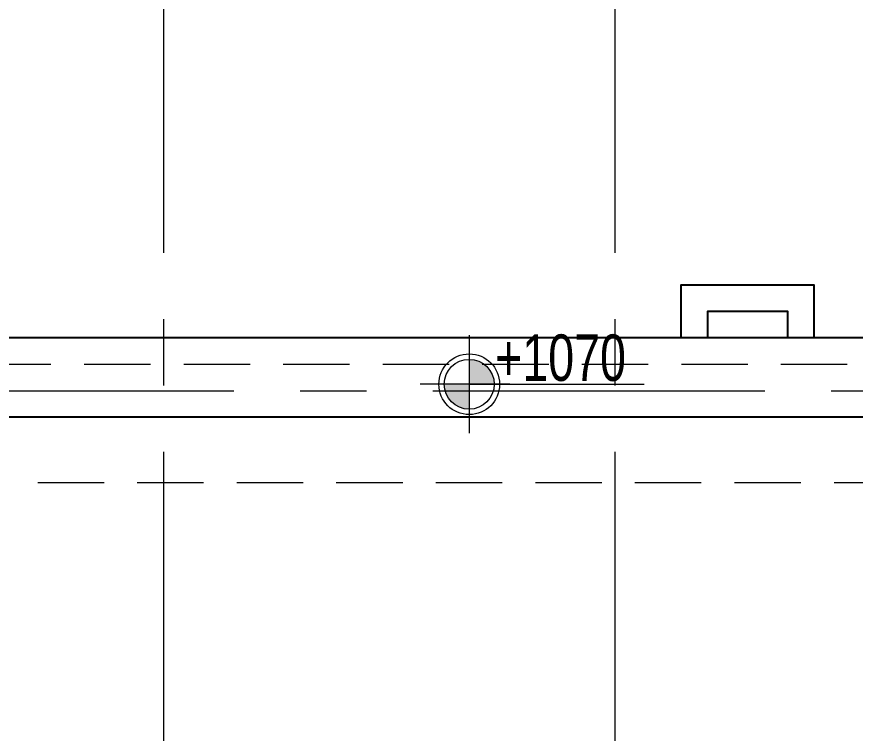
# Model space of a CAD drawing. Header units: inches. Extents: x -114 to 635, y -137 to 57.
# Drawn here: x 217.279 to 220.438, y 29.79 to 32.49 of the extents above; entities that cross this region are included whole.
import ezdxf
from ezdxf.enums import TextEntityAlignment as Align

# ---------------------------------------------------------------- set-up
doc = ezdxf.new("R2010")
doc.units = ezdxf.units.IN
doc.header["$MEASUREMENT"] = 0
doc.header["$PDMODE"] = 98
for name, pattern in [('( Hidden )', [0.375, 0.25, -0.125]), ('CENTER', [2, 1.25, -0.25, 0.25, -0.25]), ('CENTERX2', [4, 2.5, -0.5, 0.5, -0.5]), ('DASHED2', [0.375, 0.25, -0.125]), ('HIDDEN', [0.375, 0.25, -0.125])]:
    doc.linetypes.add(name, pattern=pattern)
doc.layers.get('0').update_dxf_attribs({"lineweight": 5})
doc.layers.get('Defpoints').update_dxf_attribs({"lineweight": 5})
doc.layers.add('AXIES', color=7, linetype='CENTER', lineweight=0, true_color=0x949596)
for name, color, linetype, lineweight in [('DETAILS DIMENSION', 15, 'Continuous', 5), ('E-AX', 9, '( Hidden )', 0), ('HIDDEN', 237, 'HIDDEN', 0), ('LEVEL SYMBOL', 8, 'Continuous', 5), ('ROOF LINE 2', 244, 'Continuous', 25)]:
    doc.layers.add(name, color=color, linetype=linetype, lineweight=lineweight)
doc.styles.add('002-F.FLOOR PLAN$0$xref plans$0$ATTRIBUTE', font='BKANT.TTF')
doc.styles.add('ST', font='times.ttf', dxfattribs={"width": 0.8})
doc.dimstyles.new('RASH PLAN', dxfattribs={"dimtxt": 0.15, "dimasz": 0.05, "dimexe": 0, "dimexo": 0.1, "dimgap": 0.05, "dimtad": 0, "dimdec": 0, "dimlfac": 100, "dimzin": 0, "dimdsep": 46, "dimtxsty": 'ST', "dimblk": 'OBLIQUE', "dimcen": 0.09, "dimclrd": 200, "dimclre": 6, "dimclrt": 1, "dimadec": 0, "dimazin": 0, "dimtfac": 1, "dimtdec": 0, "dimtmove": 1, "dimatfit": 3, "dimldrblk": 'OBLIQUE', "dimfxl": 0, "dimtolj": 1, "dimtzin": 0, "dimlwd": -1, "dimlwe": -1, "dimarcsym": 0})

# ---------------------------------------------------------------- blocks, each defined once
blk = doc.blocks.new('002-F.FLOOR PLAN$0$xref plans$0$LVL-PL')
h = blk.add_hatch(color=256)
h.paths.add_polyline_path([(0, 0.1233), (0, 0), (0.1233, 0, 0.414214)])
h.paths.add_polyline_path([(0, 0), (-0.1233, 0, 0.414214), (0, -0.1233)])
for p, q in [((0, 0.2424), (0, -0.2424)), ((0.2, 0), (-0.2424, 0)), ((0, 0), (0.8648, 0))]:
    blk.add_line(p, q)
for radius in [0.15, 0.1233]:
    blk.add_circle((0, 0), radius)
at = {"style": '002-F.FLOOR PLAN$0$xref plans$0$ATTRIBUTE', "width": 0.75, "flags": 12}
for tag, p in [('LEVEL', (0.517, 0.1508)), ('POSITION', (0.517, -0.1541))]:
    blk.add_attdef(tag, text='', height=0.2, dxfattribs=at).set_placement(p, align=Align.MIDDLE)
blk = doc.blocks.new('_Oblique')
at = {"color": 0, "lineweight": -2}
blk.add_line((-0.5, -0.5), (0.5, 0.5), dxfattribs=at)
blk = doc.blocks.new('*D819')
at = {"layer": 'Defpoints', "color": 0, "transparency": 16777216}
for p in [(211.7331, 30.9805), (234.032, 30.9805), (234.032, 30.7348)]:
    blk.add_point(p, dxfattribs=at)
at = {"layer": 'DETAILS DIMENSION', "color": 6, "transparency": 16777216}
for p, q in [((211.7331, 30.8805), (211.7331, 30.7348)), ((234.032, 30.8805), (234.032, 30.7348))]:
    blk.add_line(p, q, dxfattribs=at)
at = {"layer": 'DETAILS DIMENSION', "color": 200, "linetype": 'DASHED2', "transparency": 16777216}
for p, q in [((211.7331, 30.7348), (222.6604, 30.7348)), ((234.032, 30.7348), (223.1047, 30.7348))]:
    blk.add_line(p, q, dxfattribs=at)
at = {"layer": 'DETAILS DIMENSION', "color": 200, "transparency": 16777216, "xscale": 0.05, "yscale": 0.05, "zscale": 0.05, "rotation": 180}
blk.add_blockref('_Oblique', (211.7331, 30.7348), dxfattribs=at)
at = {"layer": 'DETAILS DIMENSION', "color": 200, "transparency": 16777216, "xscale": 0.05, "yscale": 0.05, "zscale": 0.05}
blk.add_blockref('_Oblique', (234.032, 30.7348), dxfattribs=at)
at = {"layer": 'DETAILS DIMENSION', "color": 1, "transparency": 16777216, "insert": (222.8825, 30.7348), "char_height": 0.15, "attachment_point": 5, "style": 'ST'}
blk.add_mtext('\\A1;2230', dxfattribs=at)
blk = doc.blocks.new('DASLASDLASLDASLASDLASLQWELQWELQWELQWELQ')
at = {"layer": 'AXIES', "linetype": 'CENTERX2', "ltscale": 0.5}
for p, q in [((31.2786, -578.2063), (31.2786, -610.1736)), ((32.9786, -578.2063), (32.9786, -610.1736)), ((20.2934, -581.9767), (52.6834, -581.9767))]:
    blk.add_line(p, q, dxfattribs=at)

msp = doc.modelspace()

# ---------------------------------------------------------------- linework, layer by layer
at = {"layer": 'HIDDEN'}
msp.add_line((211.5331, 31.1805), (234.232, 31.1805), dxfattribs=at)
at = {"layer": 'ROOF LINE 2'}
for points in [[(219.7825, 31.2805), (219.7825, 31.4805), (220.2825, 31.4805), (220.2825, 31.2805)], [(219.8825, 31.2805), (219.8825, 31.3805), (220.1825, 31.3805), (220.1825, 31.2805)], [(219.7825, 31.2805), (211.4331, 31.2805), (211.4331, 6.3802)], [(226.131, 11.5798), (233.732, 11.5798), (233.732, 17.8794), (231.7322, 17.8794), (231.7322, 23.6796), (234.332, 23.6796), (234.332, 31.2805), (219.7825, 31.2805)], [(233.432, 11.8798), (233.432, 17.5794), (231.4322, 17.5794), (231.4322, 23.9796), (234.032, 23.9796), (234.032, 30.9805), (211.7331, 30.9805)]]:
    msp.add_lwpolyline(points, dxfattribs=at)

# ---------------------------------------------------------------- block references
at = {"layer": 'E-AX'}
msp.add_blockref('DASLASDLASLDASLASDLASLQWELQWELQWELQWELQ', (186.5535, 613.0572), dxfattribs=at)
at = {"layer": 'LEVEL SYMBOL', "linetype": 'Continuous', "lineweight": 0}
ref = msp.add_blockref('002-F.FLOOR PLAN$0$xref plans$0$LVL-PL', (218.9839, 31.1051), dxfattribs=dict(at, xscale=0.7620000000000069, yscale=0.7620000000000069, zscale=0.7620000000000069))
ref.add_attrib('LEVEL', '+1070', dxfattribs={"layer": '0', "lineweight": 5, "height": 0.175, "rotation": 360, "style": '002-F.FLOOR PLAN$0$xref plans$0$ATTRIBUTE', "width": 0.75}).set_placement((219.3277, 31.2054), align=Align.MIDDLE)

# ---------------------------------------------------------------- dimensions: what is measured, and where the dimension line sits
at = {"layer": 'DETAILS DIMENSION'}
dim = msp.add_linear_dim(base=(234.032, 30.7348), p1=(211.7331, 30.9805), p2=(234.032, 30.9805), dimstyle='RASH PLAN', dxfattribs=at)
dim.commit()
dim.dimension.update_dxf_attribs({"geometry": '*D819', "text_midpoint": (222.8825, 30.7348)})

doc.saveas('drawing.dxf')
